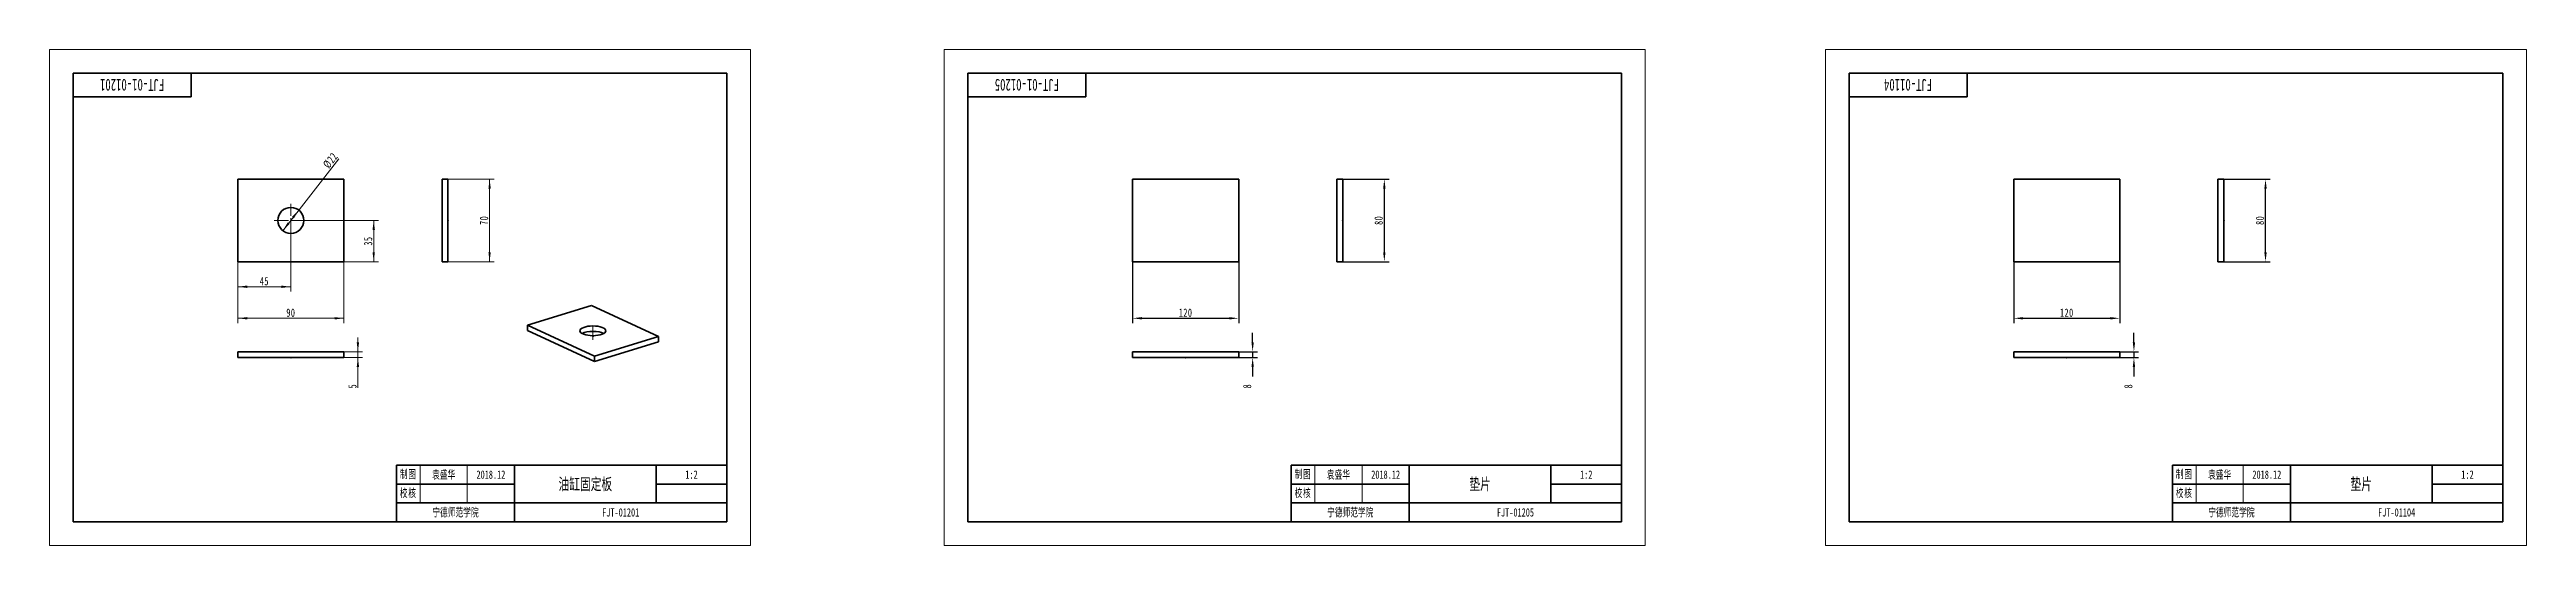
# Model space of a CAD drawing. Header units: millimetres. Extents: x -297 to 1802, y -210 to 210.
import ezdxf
from ezdxf.enums import TextEntityAlignment as Align

# ---------------------------------------------------------------- set-up
doc = ezdxf.new("R2010")
doc.units = ezdxf.units.MM
doc.header["$PDSIZE"] = -5
doc.linetypes.add('点画线', pattern=[18, 12, -2, 2, -2])
doc.layers.get('0').update_dxf_attribs({"lineweight": 18})
for name, color, linetype, lineweight in [('中心线层', 1, '点画线', 18), ('尺寸线层', 3, 'Continuous', 18), ('粗实线层', 7, 'Continuous', 35), ('细实线层', 7, 'Continuous', 18)]:
    doc.layers.add(name, color=color, linetype=linetype, lineweight=lineweight)
doc.styles.add('标准', font='', dxfattribs={"width": 0.667})
doc.styles.get('标准').set_extended_font_data('宋体')
doc.dimstyles.new('标准', dxfattribs={"dimscale": 2, "dimtxt": 3.5, "dimasz": 4, "dimexe": 2, "dimexo": 0, "dimtad": 1, "dimdsep": 46, "dimtxsty": '标准', "dimblk": '_CAXARROW', "dimcen": 0, "dimdle": 8, "dimazin": 2, "dimtfac": 0.707107, "dimtdec": 3, "dimtmove": 2, "dimatfit": 3, "dimfxl": 0, "dimfrac": 2, "dimtolj": 1, "dimarcsym": 0})

# ---------------------------------------------------------------- blocks, each defined once
blk = doc.blocks.new('$CAXA_FRAME_13B17AC1$')
at = {"layer": '粗实线层'}
for p, q in [((-138.5, 95), (-138.5, -95)), ((138.5, 95), (-138.5, 95)), ((-88.5, 95), (-88.5, 85)), ((138.5, -95), (138.5, 95)), ((-88.5, 85), (-138.5, 85)), ((-138.5, -95), (138.5, -95))]:
    blk.add_line(p, q, dxfattribs=at)
at = {"layer": '细实线层'}
for p, q in [((148.5, 105), (-148.5, 105)), ((-148.5, 105), (-148.5, -105)), ((148.5, -105), (148.5, 105)), ((-148.5, -105), (148.5, -105))]:
    blk.add_line(p, q, dxfattribs=at)
at = {"layer": '尺寸线层', "style": '标准', "width": 0.667}
blk.add_attdef('图纸编号', text='', height=5.19, rotation=180, dxfattribs=at).set_placement((-113.5, 90), align=Align.MIDDLE_CENTER)
blk = doc.blocks.new('$CAXA_TITLE_151E506F$')
at = {"layer": '粗实线层'}
for p, q in [((-140, 24), (-140, 0)), ((-140, 24), (0, 24)), ((-90, 24), (-90, 0)), ((-30, 24), (-30, 8)), ((0, 24), (0, 0)), ((0, 24), (0, 8)), ((-140, 16), (-90, 16)), ((-30, 16), (0, 16)), ((-140, 8), (0, 8)), ((-140, 0), (0, 0))]:
    blk.add_line(p, q, dxfattribs=at)
at = {"layer": '细实线层'}
for p, q in [((-130, 24), (-130, 8)), ((-110, 24), (-110, 8))]:
    blk.add_line(p, q, dxfattribs=at)
at = {"layer": '尺寸线层', "char_height": 3.48, "width": 18, "attachment_point": 5, "line_spacing_factor": 0.963108, "style": '标准'}
for s, insert in [('\\T1.1;制图', (-135, 20)), ('\\T1.1;校核', (-135, 12))]:
    blk.add_mtext(s, dxfattribs=dict(at, insert=insert))
at = {"layer": '尺寸线层', "style": '标准', "width": 0.667}
for tag, height, p in [('制图签名', 3.63, (-120, 20)), ('制图日期', 3.63, (-100, 20)), ('图纸比例', 3.63, (-15, 20)), ('校核签名', 3.63, (-120, 12)), ('校核日期', 3.63, (-100, 12)), ('图纸名称', 5.19, (-60, 16)), ('重量', 3.63, (-15, 12)), ('院校名称', 3.63, (-115, 4)), ('图纸编号', 3.63, (-45, 4))]:
    blk.add_attdef(tag, text='', height=height, dxfattribs=at).set_placement(p, align=Align.MIDDLE_CENTER)
blk = doc.blocks.new('*X5')
at = {"layer": '尺寸线层', "lineweight": 18}
for points in [[(-137.5, -17.6), (-129.5, -16.6), (-129.5, -18.6)], [(-47.5, -17.6), (-55.5, -16.6), (-55.5, -18.6)]]:
    blk.add_hatch(color=0, dxfattribs=at).paths.add_polyline_path(points, flags=0)
at = {"layer": '尺寸线层', "color": 0, "lineweight": 18}
for p, q in [((-137.5, 30.3), (-137.5, -21.6)), ((-47.5, 30.3), (-47.5, -21.6)), ((-137.5, -17.6), (-47.5, -17.6))]:
    blk.add_line(p, q, dxfattribs=at)
at = {"layer": '尺寸线层', "color": 0, "lineweight": 18, "insert": (-92.5, -12.9), "char_height": 7, "width": 14, "attachment_point": 5, "line_spacing_factor": 1.15057, "style": '标准'}
blk.add_mtext('\\T1.1;90', dxfattribs=at)
blk = doc.blocks.new('_CAXARROW')
blk.add_hatch(color=0).paths.add_polyline_path([(0, 0), (-1, 0.125), (-1, -0.125)], flags=0)
blk = doc.blocks.new('*X6')
at = {"layer": '尺寸线层', "lineweight": 18}
for points in [[(75.9, 100.3), (74.9, 92.3), (76.9, 92.3)], [(75.9, 30.3), (74.9, 38.3), (76.9, 38.3)]]:
    blk.add_hatch(color=0, dxfattribs=at).paths.add_polyline_path(points, flags=0)
at = {"layer": '尺寸线层', "color": 0, "lineweight": 18}
for p, q in [((40.6, 100.3), (79.9, 100.3)), ((75.9, 30.3), (75.9, 100.3)), ((40.6, 30.3), (79.9, 30.3))]:
    blk.add_line(p, q, dxfattribs=at)
at = {"layer": '尺寸线层', "color": 0, "lineweight": 18, "insert": (71.2, 65.3), "char_height": 7, "width": 14, "attachment_point": 5, "rotation": 90, "line_spacing_factor": 1.15057, "style": '标准'}
blk.add_mtext('\\T1.1;70', dxfattribs=at)
blk = doc.blocks.new('*X7')
at = {"layer": '尺寸线层', "lineweight": 18}
for points in [[(-35.7, -45.9), (-34.7, -37.9), (-36.7, -37.9)], [(-35.7, -50.9), (-34.7, -58.9), (-36.7, -58.9)]]:
    blk.add_hatch(color=0, dxfattribs=at).paths.add_polyline_path(points, flags=0)
at = {"layer": '尺寸线层', "color": 0, "lineweight": 18}
for p, q in [((-35.7, -33.9), (-35.7, -76.4)), ((-47.5, -45.9), (-31.7, -45.9)), ((-47.5, -50.9), (-31.7, -50.9))]:
    blk.add_line(p, q, dxfattribs=at)
at = {"layer": '尺寸线层', "color": 0, "lineweight": 18, "insert": (-40.3, -75.1), "char_height": 7, "width": 14, "attachment_point": 5, "rotation": 90, "line_spacing_factor": 1.15057, "style": '标准'}
blk.add_mtext('\\T1.1;5', dxfattribs=at)
blk = doc.blocks.new('*X8')
at = {"layer": '尺寸线层', "lineweight": 18}
for points in [[(-99.3, 56.6), (-93.6, 62.3), (-95.2, 63.6)], [(-85.8, 74), (-89.9, 67.1), (-91.5, 68.3)]]:
    blk.add_hatch(color=0, dxfattribs=at).paths.add_polyline_path(points, flags=0)
at = {"layer": '尺寸线层', "color": 0, "lineweight": 18}
blk.add_line((-51.8, 117.5), (-99.3, 56.6), dxfattribs=at)
at = {"layer": '尺寸线层', "color": 0, "lineweight": 18, "insert": (-58.9, 116.1), "char_height": 7, "width": 22.046, "attachment_point": 5, "rotation": 52.0473, "line_spacing_factor": 1.15057, "style": '标准'}
blk.add_mtext('\\T1.1;%%C22', dxfattribs=at)
blk = doc.blocks.new('*X9')
at = {"layer": '尺寸线层', "lineweight": 18}
for points in [[(-137.5, 9.1), (-129.5, 8.1), (-129.5, 10.1)], [(-92.5, 9.1), (-100.5, 8.1), (-100.5, 10.1)]]:
    blk.add_hatch(color=0, dxfattribs=at).paths.add_polyline_path(points, flags=0)
at = {"layer": '尺寸线层', "color": 0, "lineweight": 18}
for p, q in [((-92.5, 65.3), (-92.5, 5.1)), ((-137.5, 30.3), (-137.5, 5.1)), ((-92.5, 9.1), (-137.5, 9.1))]:
    blk.add_line(p, q, dxfattribs=at)
at = {"layer": '尺寸线层', "color": 0, "lineweight": 18, "insert": (-115, 13.8), "char_height": 7, "width": 14, "attachment_point": 5, "line_spacing_factor": 1.15057, "style": '标准'}
blk.add_mtext('\\T1.1;45', dxfattribs=at)
blk = doc.blocks.new('*X10')
at = {"layer": '尺寸线层', "lineweight": 18}
for points in [[(-22.3, 65.3), (-23.3, 57.3), (-21.3, 57.3)], [(-22.3, 30.3), (-23.3, 38.3), (-21.3, 38.3)]]:
    blk.add_hatch(color=0, dxfattribs=at).paths.add_polyline_path(points, flags=0)
at = {"layer": '尺寸线层', "color": 0, "lineweight": 18}
for p, q in [((-92.5, 65.3), (-18.3, 65.3)), ((-22.3, 30.3), (-22.3, 65.3)), ((-47.5, 30.3), (-18.3, 30.3))]:
    blk.add_line(p, q, dxfattribs=at)
at = {"layer": '尺寸线层', "color": 0, "lineweight": 18, "insert": (-27, 47.8), "char_height": 7, "width": 14, "attachment_point": 5, "rotation": 90, "line_spacing_factor": 1.15057, "style": '标准'}
blk.add_mtext('\\T1.1;35', dxfattribs=at)
blk = doc.blocks.new('_CAXARROW_2')
blk.add_hatch(color=0).paths.add_polyline_path([(0, 0), (-1, 0.125), (-1, -0.125)], flags=0)
blk = doc.blocks.new('*X11')
at = {"layer": '尺寸线层', "color": 0, "lineweight": -2}
for p, q in [((620.7, 30.3), (620.7, -21.6)), ((710.7, 30.3), (710.7, -21.6)), ((628.7, -17.6), (702.7, -17.6))]:
    blk.add_line(p, q, dxfattribs=at)
at = {"layer": '尺寸线层', "color": 0, "lineweight": -2, "xscale": 8, "yscale": 8, "zscale": 8, "rotation": 180}
blk.add_blockref('_CAXARROW_2', (620.7, -17.6), dxfattribs=at)
at = {"layer": '尺寸线层', "color": 0, "lineweight": -2, "xscale": 8, "yscale": 8, "zscale": 8}
blk.add_blockref('_CAXARROW_2', (710.7, -17.6), dxfattribs=at)
at = {"layer": '尺寸线层', "color": 0, "lineweight": 18, "insert": (665.7, -12.9), "char_height": 7, "width": 19.177, "attachment_point": 5, "line_spacing_factor": 1.15057, "style": '标准'}
blk.add_mtext('\\T1.1;120', dxfattribs=at)
blk = doc.blocks.new('*X13')
at = {"layer": '尺寸线层', "color": 0, "lineweight": -2}
for p, q in [((798.8, 100.3), (838.1, 100.3)), ((834.1, 38.3), (834.1, 92.3)), ((798.8, 30.3), (838.1, 30.3))]:
    blk.add_line(p, q, dxfattribs=at)
at = {"layer": '尺寸线层', "color": 0, "lineweight": -2, "xscale": 8, "yscale": 8, "zscale": 8}
for p, rotation in [((834.1, 100.3), 90), ((834.1, 30.3), 270)]:
    blk.add_blockref('_CAXARROW_2', p, dxfattribs=dict(at, rotation=rotation))
at = {"layer": '尺寸线层', "color": 0, "lineweight": 18, "insert": (829.3, 65.3), "char_height": 7, "width": 13.844, "attachment_point": 5, "rotation": 90, "line_spacing_factor": 1.15057, "style": '标准'}
blk.add_mtext('\\T1.1;80', dxfattribs=at)
blk = doc.blocks.new('*X14')
at = {"layer": '尺寸线层', "color": 0, "lineweight": -2}
for p, q in [((722.5, -37.9), (722.5, -29.9)), ((710.7, -45.9), (726.5, -45.9)), ((710.7, -50.9), (726.5, -50.9)), ((722.5, -45.9), (722.5, -50.9)), ((722.5, -58.9), (722.5, -66.9))]:
    blk.add_line(p, q, dxfattribs=at)
at = {"layer": '尺寸线层', "color": 0, "lineweight": -2, "xscale": 8, "yscale": 8, "zscale": 8}
for p, rotation in [((722.5, -45.9), 270), ((722.5, -50.9), 90)]:
    blk.add_blockref('_CAXARROW_2', p, dxfattribs=dict(at, rotation=rotation))
at = {"layer": '尺寸线层', "color": 0, "lineweight": 18, "insert": (717.9, -75.1), "char_height": 7, "width": 13.844, "attachment_point": 5, "rotation": 90, "line_spacing_factor": 1.15057, "style": '标准'}
blk.add_mtext('\\T1.1;8', dxfattribs=at)
blk = doc.blocks.new('*X15')
at = {"layer": '尺寸线层', "color": 0, "lineweight": -2}
for p, q in [((1367.4, 30.3), (1367.4, -21.6)), ((1457.4, 30.3), (1457.4, -21.6)), ((1375.4, -17.6), (1449.4, -17.6))]:
    blk.add_line(p, q, dxfattribs=at)
at = {"layer": '尺寸线层', "color": 0, "lineweight": -2, "xscale": 8, "yscale": 8, "zscale": 8, "rotation": 180}
blk.add_blockref('_CAXARROW_2', (1367.4, -17.6), dxfattribs=at)
at = {"layer": '尺寸线层', "color": 0, "lineweight": -2, "xscale": 8, "yscale": 8, "zscale": 8}
blk.add_blockref('_CAXARROW_2', (1457.4, -17.6), dxfattribs=at)
at = {"layer": '尺寸线层', "color": 0, "lineweight": 18, "insert": (1412.4, -12.9), "char_height": 7, "width": 19.177, "attachment_point": 5, "line_spacing_factor": 1.15057, "style": '标准'}
blk.add_mtext('\\T1.1;120', dxfattribs=at)
blk = doc.blocks.new('*X16')
at = {"layer": '尺寸线层', "color": 0, "lineweight": -2}
for p, q in [((1545.5, 100.3), (1584.8, 100.3)), ((1580.8, 38.3), (1580.8, 92.3)), ((1545.5, 30.3), (1584.8, 30.3))]:
    blk.add_line(p, q, dxfattribs=at)
at = {"layer": '尺寸线层', "color": 0, "lineweight": -2, "xscale": 8, "yscale": 8, "zscale": 8}
for p, rotation in [((1580.8, 100.3), 90), ((1580.8, 30.3), 270)]:
    blk.add_blockref('_CAXARROW_2', p, dxfattribs=dict(at, rotation=rotation))
at = {"layer": '尺寸线层', "color": 0, "lineweight": 18, "insert": (1576.1, 65.3), "char_height": 7, "width": 13.844, "attachment_point": 5, "rotation": 90, "line_spacing_factor": 1.15057, "style": '标准'}
blk.add_mtext('\\T1.1;80', dxfattribs=at)
blk = doc.blocks.new('*X17')
at = {"layer": '尺寸线层', "color": 0, "lineweight": -2}
for p, q in [((1469.3, -37.9), (1469.3, -29.9)), ((1457.4, -45.9), (1473.3, -45.9)), ((1457.4, -50.9), (1473.3, -50.9)), ((1469.3, -45.9), (1469.3, -50.9)), ((1469.3, -58.9), (1469.3, -66.9))]:
    blk.add_line(p, q, dxfattribs=at)
at = {"layer": '尺寸线层', "color": 0, "lineweight": -2, "xscale": 8, "yscale": 8, "zscale": 8}
for p, rotation in [((1469.3, -45.9), 270), ((1469.3, -50.9), 90)]:
    blk.add_blockref('_CAXARROW_2', p, dxfattribs=dict(at, rotation=rotation))
at = {"layer": '尺寸线层', "color": 0, "lineweight": 18, "insert": (1464.6, -75.1), "char_height": 7, "width": 13.844, "attachment_point": 5, "rotation": 90, "line_spacing_factor": 1.15057, "style": '标准'}
blk.add_mtext('\\T1.1;8', dxfattribs=at)

msp = doc.modelspace()

# ---------------------------------------------------------------- linework, layer by layer
at = {"layer": '中心线层'}
for p, q in [((-106.522, 65.302), (-78.522, 65.302)), ((-92.522, 51.302), (-92.522, 79.302)), ((163.463, -23.83), (163.463, -37.244))]:
    msp.add_line(p, q, dxfattribs=at)
msp.add_point((-92.522, 65.302), dxfattribs=at)
at = {"layer": '粗实线层'}
for p, q in [((-137.522, 100.302), (-137.522, 30.302)), ((-47.522, 100.302), (-137.522, 100.302)), ((-47.522, 30.302), (-47.522, 100.302)), ((35.593, 100.302), (40.593, 100.302)), ((35.593, 30.302), (35.593, 100.302)), ((40.593, 30.302), (40.593, 100.302)), ((620.684, 100.302), (620.684, 30.302)), ((710.684, 100.302), (620.684, 100.302)), ((710.684, 30.302), (710.684, 100.302)), ((793.798, 100.302), (798.798, 100.302)), ((793.798, 30.302), (793.798, 100.302)), ((798.798, 30.302), (798.798, 100.302)), ((1367.401, 100.302), (1367.401, 30.302)), ((1457.401, 100.302), (1367.401, 100.302)), ((1457.401, 30.302), (1457.401, 100.302)), ((1540.515, 100.302), (1545.515, 100.302)), ((1540.515, 30.302), (1540.515, 100.302)), ((1545.515, 30.302), (1545.515, 100.302)), ((-137.522, 30.302), (-47.522, 30.302)), ((35.593, 30.302), (40.593, 30.302)), ((620.684, 30.302), (710.684, 30.302)), ((793.798, 30.302), (798.798, 30.302)), ((1367.401, 30.302), (1457.401, 30.302)), ((1540.515, 30.302), (1545.515, 30.302)), ((162.204, -6.823), (107.912, -23.411)), ((219.014, -33.029), (162.204, -6.823)), ((107.912, -23.411), (164.721, -49.617)), ((107.912, -23.411), (107.912, -28.045)), ((107.912, -28.045), (164.721, -54.251)), ((164.721, -49.617), (219.014, -33.029)), ((164.721, -54.251), (219.014, -37.663)), ((219.014, -33.029), (219.014, -37.663)), ((-137.522, -45.9), (-137.522, -50.9)), ((-137.522, -45.9), (-47.522, -45.9)), ((-137.522, -50.9), (-47.522, -50.9)), ((-47.522, -45.9), (-47.522, -50.9)), ((164.721, -49.617), (164.721, -54.251)), ((620.684, -45.9), (620.684, -50.9)), ((620.684, -45.9), (710.684, -45.9)), ((620.684, -50.9), (710.684, -50.9)), ((710.684, -45.9), (710.684, -50.9)), ((1367.401, -45.9), (1367.401, -50.9)), ((1367.401, -45.9), (1457.401, -45.9)), ((1367.401, -50.9), (1457.401, -50.9)), ((1457.401, -45.9), (1457.401, -50.9))]:
    msp.add_line(p, q, dxfattribs=at)
msp.add_circle((-92.522, 65.302), 11, dxfattribs=at)
msp.add_ellipse((163.463, -28.22), major_axis=(-11, 0), ratio=0.37541923, dxfattribs=at)
msp.add_ellipse((163.463, -32.854), major_axis=(-11, 0), ratio=0.37541923, start_param=3.73734108, end_param=5.68738651, dxfattribs=at)
for p in [(40.593, 65.302), (798.798, 65.302), (1545.515, 65.302), (163.463, -32.854), (-92.522, -50.9), (665.684, -50.9), (1412.401, -50.9)]:
    msp.add_point(p, dxfattribs=at)

# ---------------------------------------------------------------- block references
ref = msp.add_blockref('$CAXA_FRAME_13B17AC1$', (0, 0), dxfattribs=dict(at, xscale=2, yscale=2, zscale=2))
ref.add_attrib('图纸编号', 'FJT-01-01201', dxfattribs={"layer": '尺寸线层', "height": 10, "rotation": 180, "style": '标准', "width": 0.667}).set_placement((-227, 180), align=Align.MIDDLE_CENTER)
ref = msp.add_blockref('$CAXA_FRAME_13B17AC1$', (758.205, 0), dxfattribs=dict(at, xscale=2, yscale=2, zscale=2))
ref.add_attrib('图纸编号', 'FJT-01-01205', dxfattribs={"layer": '尺寸线层', "height": 10, "rotation": 180, "style": '标准', "width": 0.667}).set_placement((531.205, 180), align=Align.MIDDLE_CENTER)
ref = msp.add_blockref('$CAXA_FRAME_13B17AC1$', (1504.923, 0), dxfattribs=dict(at, xscale=2, yscale=2, zscale=2))
ref.add_attrib('图纸编号', 'FJT-01104', dxfattribs={"layer": '尺寸线层', "height": 10, "rotation": 180, "style": '标准', "width": 0.667}).set_placement((1277.923, 180), align=Align.MIDDLE_CENTER)
ref = msp.add_blockref('$CAXA_TITLE_151E506F$', (277, -190), dxfattribs=dict(at, xscale=2, yscale=2, zscale=2))
ref.add_attrib('院校名称', '宁德师范学院', dxfattribs={"layer": '尺寸线层', "height": 7, "style": '标准', "width": 0.667}).set_placement((47, -182), align=Align.MIDDLE_CENTER)
ref.add_attrib('图纸名称', '油缸固定板', dxfattribs={"layer": '尺寸线层', "height": 10, "style": '标准', "width": 0.667}).set_placement((157, -158), align=Align.MIDDLE_CENTER)
ref.add_attrib('图纸编号', 'FJT-01201', dxfattribs={"layer": '尺寸线层', "height": 7, "style": '标准', "width": 0.667}).set_placement((187, -182), align=Align.MIDDLE_CENTER)
ref.add_attrib('图纸比例', '1:2', dxfattribs={"layer": '尺寸线层', "height": 7, "style": '标准', "width": 0.667}).set_placement((247, -150), align=Align.MIDDLE_CENTER)
ref.add_attrib('制图签名', '袁盛华', dxfattribs={"layer": '尺寸线层', "height": 7, "style": '标准', "width": 0.667}).set_placement((37, -150), align=Align.MIDDLE_CENTER)
ref.add_attrib('制图日期', '2018.12', dxfattribs={"layer": '尺寸线层', "height": 7, "style": '标准', "width": 0.667}).set_placement((77, -150), align=Align.MIDDLE_CENTER)
ref = msp.add_blockref('$CAXA_TITLE_151E506F$', (1035.205, -190), dxfattribs=dict(at, xscale=2, yscale=2, zscale=2))
ref.add_attrib('院校名称', '宁德师范学院', dxfattribs={"layer": '尺寸线层', "height": 7, "style": '标准', "width": 0.667}).set_placement((805.205, -182), align=Align.MIDDLE_CENTER)
ref.add_attrib('图纸名称', '垫片', dxfattribs={"layer": '尺寸线层', "height": 10, "style": '标准', "width": 0.667}).set_placement((915.205, -158), align=Align.MIDDLE_CENTER)
ref.add_attrib('图纸编号', 'FJT-01205', dxfattribs={"layer": '尺寸线层', "height": 7, "style": '标准', "width": 0.667}).set_placement((945.205, -182), align=Align.MIDDLE_CENTER)
ref.add_attrib('图纸比例', '1:2', dxfattribs={"layer": '尺寸线层', "height": 7, "style": '标准', "width": 0.667}).set_placement((1005.205, -150), align=Align.MIDDLE_CENTER)
ref.add_attrib('制图签名', '袁盛华', dxfattribs={"layer": '尺寸线层', "height": 7, "style": '标准', "width": 0.667}).set_placement((795.205, -150), align=Align.MIDDLE_CENTER)
ref.add_attrib('制图日期', '2018.12', dxfattribs={"layer": '尺寸线层', "height": 7, "style": '标准', "width": 0.667}).set_placement((835.205, -150), align=Align.MIDDLE_CENTER)
ref = msp.add_blockref('$CAXA_TITLE_151E506F$', (1781.923, -190), dxfattribs=dict(at, xscale=2, yscale=2, zscale=2))
ref.add_attrib('院校名称', '宁德师范学院', dxfattribs={"layer": '尺寸线层', "height": 7, "style": '标准', "width": 0.667}).set_placement((1551.923, -182), align=Align.MIDDLE_CENTER)
ref.add_attrib('图纸名称', '垫片', dxfattribs={"layer": '尺寸线层', "height": 10, "style": '标准', "width": 0.667}).set_placement((1661.923, -158), align=Align.MIDDLE_CENTER)
ref.add_attrib('图纸编号', 'FJT-01104', dxfattribs={"layer": '尺寸线层', "height": 7, "style": '标准', "width": 0.667}).set_placement((1691.923, -182), align=Align.MIDDLE_CENTER)
ref.add_attrib('图纸比例', '1:2', dxfattribs={"layer": '尺寸线层', "height": 7, "style": '标准', "width": 0.667}).set_placement((1751.923, -150), align=Align.MIDDLE_CENTER)
ref.add_attrib('制图签名', '袁盛华', dxfattribs={"layer": '尺寸线层', "height": 7, "style": '标准', "width": 0.667}).set_placement((1541.923, -150), align=Align.MIDDLE_CENTER)
ref.add_attrib('制图日期', '2018.12', dxfattribs={"layer": '尺寸线层', "height": 7, "style": '标准', "width": 0.667}).set_placement((1581.923, -150), align=Align.MIDDLE_CENTER)

# ---------------------------------------------------------------- dimensions: what is measured, and where the dimension line sits
at = {"layer": '尺寸线层', "lineweight": 18}
dim = msp.add_diameter_dim_2p(p1=(-99.287, 56.628), p2=(-85.756, 73.975), dimstyle='标准', override={"dimpost": '%%C<>', "dimsah": 1, "dimtfill": 1, "dimtzin": 8}, dxfattribs=at)
dim.commit()
dim.dimension.update_dxf_attribs({"geometry": '*X8', "text_midpoint": (-55.171, 113.189), "dimtype": 163})
for base, p1, p2, picture, middle in [((75.885, 100.302), (40.593, 30.302), (40.593, 100.302), '*X6', (71.174, 65.302)), ((-22.258, 65.302), (-47.522, 30.302), (-92.522, 65.302), '*X10', (-26.969, 47.802)), ((-35.657, -50.9), (-47.522, -45.9), (-47.522, -50.9), '*X7', (-40.329, -75.13))]:
    dim = msp.add_linear_dim(base=base, p1=p1, p2=p2, angle=90, dimstyle='标准', override={"dimsah": 1, "dimtfill": 1, "dimtzin": 8}, dxfattribs=at)
    dim.commit()
    dim.dimension.update_dxf_attribs({"geometry": picture, "text_midpoint": middle, "dimtype": 160})
for base, p1, p2, text, picture, middle in [((834.091, 100.302), (798.798, 30.302), (798.798, 100.302), '80', '*X13', (829.341, 65.302)), ((1580.808, 100.302), (1545.515, 30.302), (1545.515, 100.302), '80', '*X16', (1576.058, 65.302)), ((722.548, -50.9), (710.684, -45.9), (710.684, -50.9), '8', '*X14', (717.876, -75.13)), ((1469.265, -50.9), (1457.401, -45.9), (1457.401, -50.9), '8', '*X17', (1464.594, -75.13))]:
    dim = msp.add_linear_dim(base=base, p1=p1, p2=p2, angle=90, text=text, dimstyle='标准', override={"dimsah": 1, "dimtfill": 1}, dxfattribs=at)
    dim.commit()
    dim.dimension.update_dxf_attribs({"geometry": picture, "text_midpoint": middle, "dimtype": 160})
for base, p1, p2, picture, middle in [((-137.522, 9.129), (-92.522, 65.302), (-137.522, 30.302), '*X9', (-115.022, 13.84)), ((-47.522, -17.621), (-137.522, 30.302), (-47.522, 30.302), '*X5', (-92.522, -12.91))]:
    dim = msp.add_linear_dim(base=base, p1=p1, p2=p2, dimstyle='标准', override={"dimsah": 1, "dimtfill": 1, "dimtzin": 8}, dxfattribs=at)
    dim.commit()
    dim.dimension.update_dxf_attribs({"geometry": picture, "text_midpoint": middle, "dimtype": 160})
for base, p1, p2, picture, middle in [((710.684, -17.621), (620.684, 30.302), (710.684, 30.302), '*X11', (665.684, -12.871)), ((1457.401, -17.621), (1367.401, 30.302), (1457.401, 30.302), '*X15', (1412.401, -12.871))]:
    dim = msp.add_linear_dim(base=base, p1=p1, p2=p2, text='120', dimstyle='标准', override={"dimsah": 1, "dimtfill": 1}, dxfattribs=at)
    dim.commit()
    dim.dimension.update_dxf_attribs({"geometry": picture, "text_midpoint": middle, "dimtype": 160})

doc.saveas('drawing.dxf')
